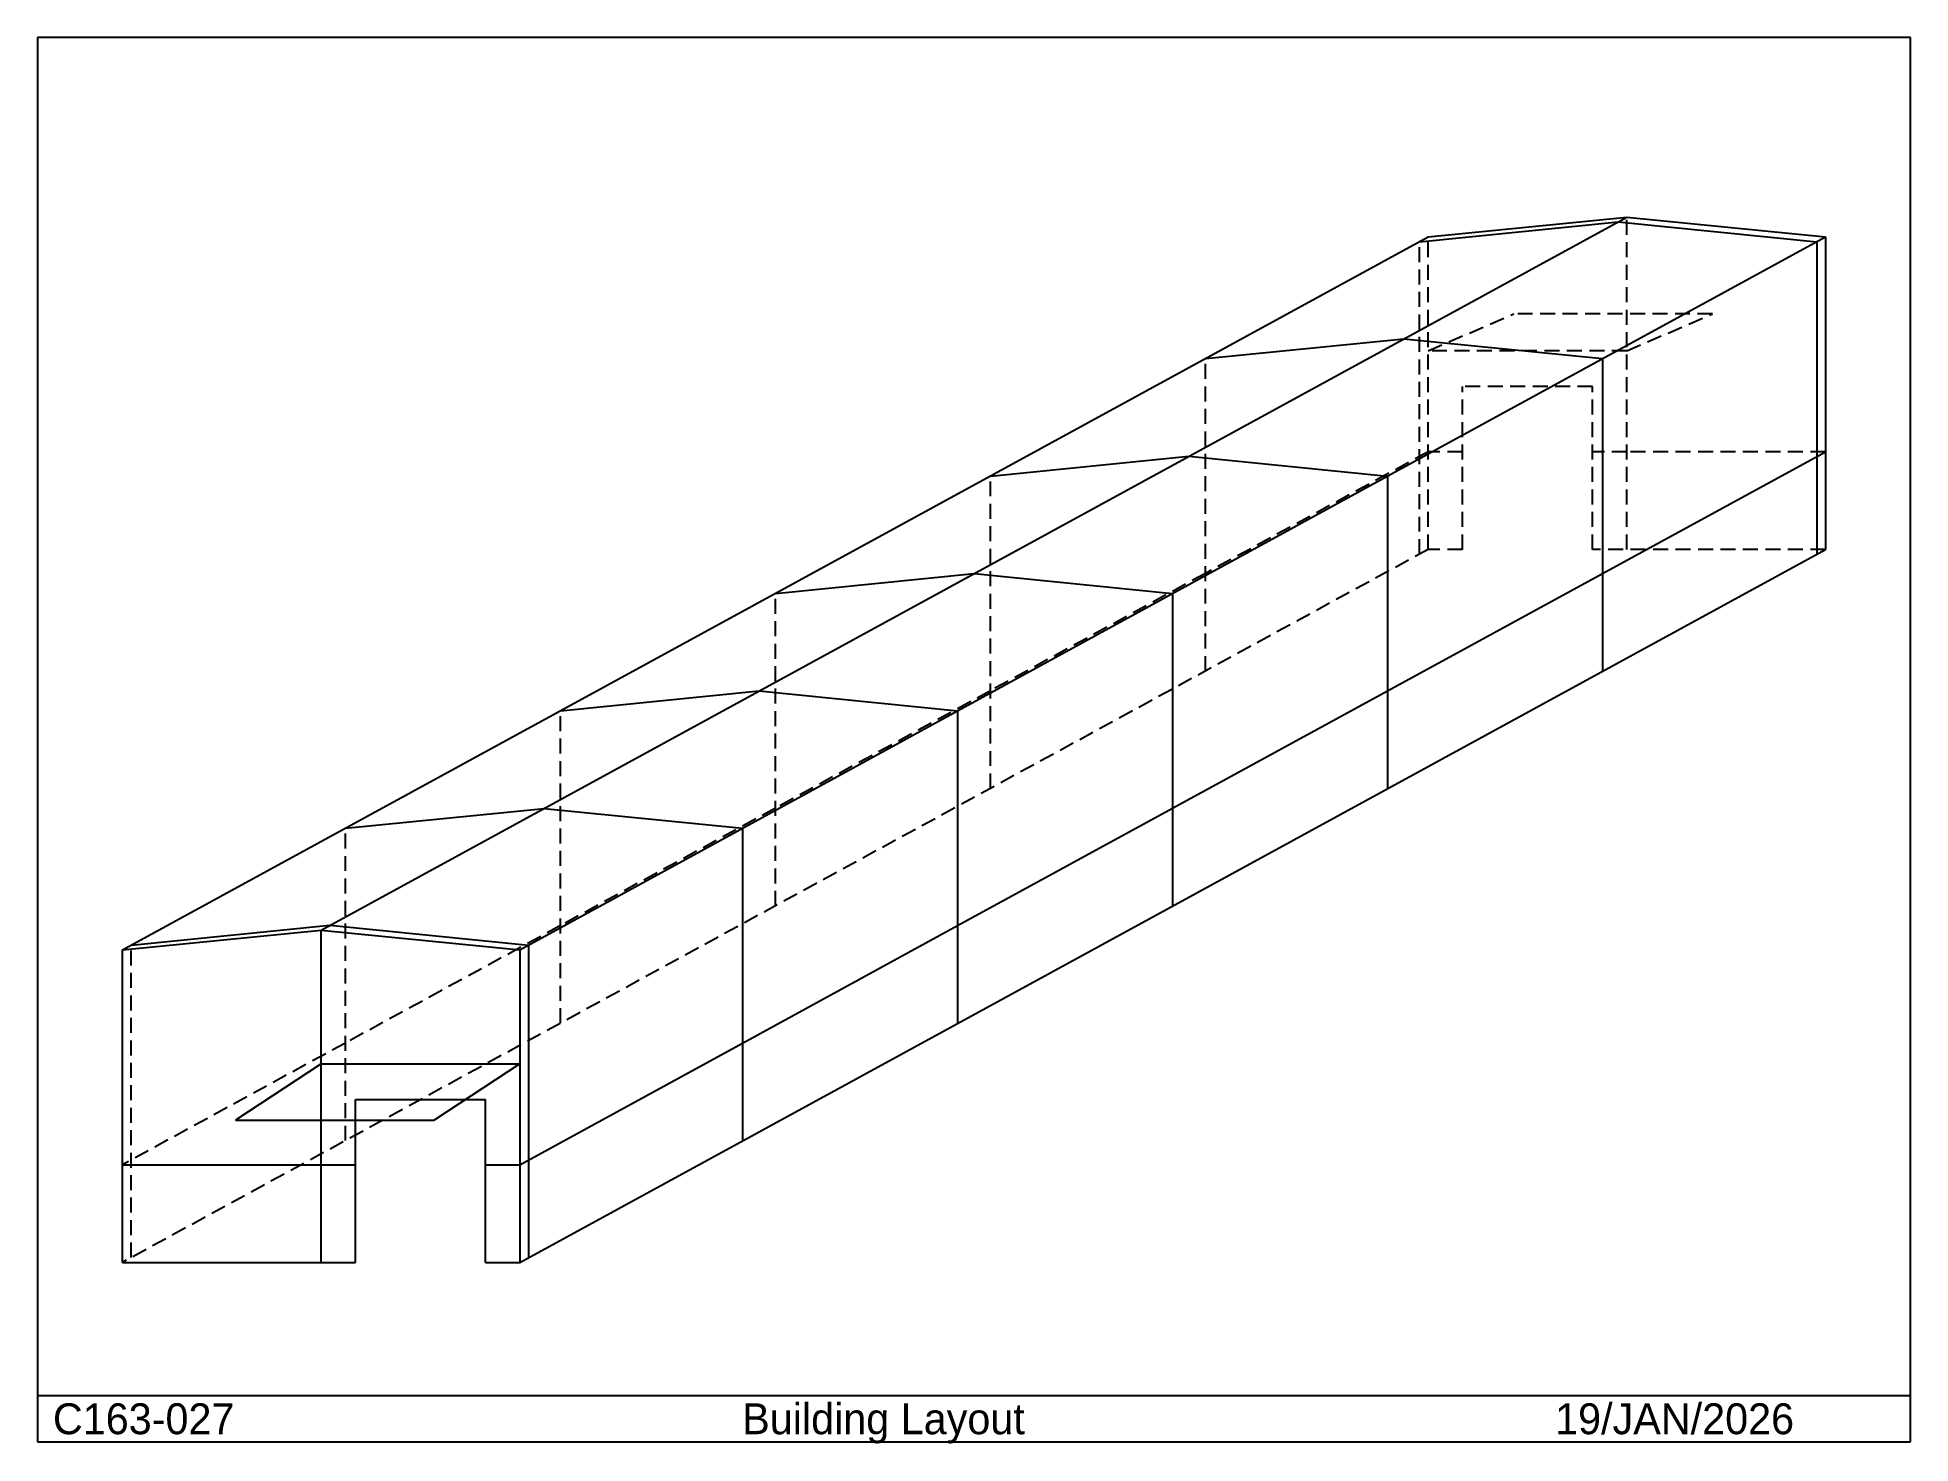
# Model space of a CAD drawing. Extents: x -2615 to 54920, y -5568 to 37633.
import ezdxf

# ---------------------------------------------------------------- set-up
doc = ezdxf.new("R2010")
doc.units = 0
doc.linetypes.add('CONTIN', pattern=[0])
doc.linetypes.add('DASHED', pattern=[690.42, 460.28, -230.14])
doc.layers.get('0').update_dxf_attribs({"linetype": 'CONTIN'})
doc.layers.add('1', color=7, linetype='CONTIN')
doc.layers.add('22', color=7, linetype='DASHED')

msp = doc.modelspace()

# ---------------------------------------------------------------- linework, layer by layer
for p, q in [((54920.469, 37633.234), (-2615.262, 37633.234)), ((-2615.262, 37633.234), (-2615.262, -5518.563)), ((54920.469, -5518.563), (54920.469, 37633.234)), ((-2615.262, -4094.554), (54920.469, -4094.554)), ((-2615.262, -5518.563), (54920.469, -5518.563))]:
    msp.add_line(p, q)
at = {"layer": '1'}
for p, q in [((6100, 10210), (46205.207, 32114.67)), ((39837.898, 31358.67), (45937.898, 31968.67)), ((40105.207, 31504.67), (46205.207, 32114.67)), ((45937.898, 31968.67), (52037.898, 31358.67)), ((46205.207, 32114.67), (52305.207, 31504.67)), ((0, 9600), (40105.207, 31504.67)), ((12200, 9600), (52305.207, 31504.67)), ((52037.898, 31358.67), (52037.898, 21758.67)), ((52305.207, 31504.67), (52305.207, 21904.67)), ((33260.223, 27766.074), (39360.223, 28376.074)), ((39360.223, 28376.074), (45460.223, 27766.074)), ((45460.223, 27766.074), (45460.223, 18166.074)), ((26656.414, 24159.205), (32756.414, 24769.205)), ((32756.414, 24769.205), (38856.414, 24159.205)), ((45460.223, 21166.074), (52305.207, 24904.67)), ((38856.414, 24159.205), (38856.414, 14559.205)), ((12200, 0), (52305.207, 21904.67)), ((20052.604, 20552.336), (26152.604, 21162.336)), ((26152.604, 21162.336), (32252.604, 20552.336)), ((38856.414, 17559.205), (45460.223, 21166.074)), ((32252.604, 20552.336), (32252.604, 10952.335)), ((13448.795, 16945.465), (19548.795, 17555.465)), ((19548.795, 17555.465), (25648.795, 16945.465)), ((32252.604, 13952.335), (38856.414, 17559.205)), ((25648.795, 16945.465), (25648.795, 7345.465)), ((6844.985, 13338.595), (12944.984, 13948.595)), ((12944.984, 13948.595), (19044.984, 13338.595)), ((25648.795, 10345.465), (32252.604, 13952.335)), ((19044.984, 13338.595), (19044.984, 3738.595)), ((0, 9600), (6100, 10210)), ((267.31, 9745.999), (6367.31, 10355.999)), ((6100, 10210), (12200, 9600)), ((6100, 0), (6100, 10210)), ((6367.31, 10355.999), (12467.31, 9745.999)), ((19044.984, 6738.595), (25648.795, 10345.465)), ((0, 0), (0, 9600)), ((12200, 9600), (12200, 0)), ((12467.31, 9745.999), (12467.31, 145.999)), ((12200, 3000), (19044.984, 6738.595)), ((6100, 6100), (3469, 4363)), ((6100, 6100), (12200, 6100)), ((12200, 6100), (9569, 4363)), ((7150, 0), (7150, 5000)), ((7150, 5000), (11150, 5000)), ((11150, 0), (11150, 5000)), ((3469, 4363), (9569, 4363)), ((0, 3000), (6100, 3000)), ((6100, 3000), (7150, 3000)), ((11150, 3000), (12200, 3000)), ((0, 0), (7150, 0)), ((11150, 0), (12200, 0))]:
    msp.add_line(p, q, dxfattribs=at)
at = {"layer": '22'}
for p, q in [((46205.207, 21904.67), (46205.207, 32114.67)), ((39837.898, 21758.67), (39837.898, 31358.67)), ((40105.207, 21904.67), (40105.207, 31504.67)), ((40105.207, 28004.67), (42736.207, 29141.67)), ((48836.207, 29141.67), (42736.207, 29141.67)), ((46205.207, 28004.67), (48836.207, 29141.67)), ((33260.223, 18166.074), (33260.223, 27766.074)), ((46205.207, 28004.67), (40105.207, 28004.67)), ((45155.207, 26904.67), (41155.207, 26904.67)), ((41155.207, 21904.67), (41155.207, 26904.67)), ((45155.207, 21904.67), (45155.207, 26904.67)), ((40105.207, 24904.67), (33260.223, 21166.074)), ((41155.207, 24904.67), (40105.207, 24904.67)), ((46205.207, 24904.67), (45155.207, 24904.67)), ((52305.207, 24904.67), (46205.207, 24904.67)), ((26656.414, 14559.205), (26656.414, 24159.205)), ((40105.207, 21904.67), (-0.002, 0)), ((41155.207, 21904.67), (40105.207, 21904.67)), ((52305.207, 21904.67), (45155.207, 21904.67)), ((33260.223, 21166.074), (26656.412, 17559.205)), ((20052.604, 10952.335), (20052.604, 20552.336)), ((26656.412, 17559.205), (20052.604, 13952.335)), ((13448.795, 7345.465), (13448.795, 16945.465)), ((20052.604, 13952.335), (13448.793, 10345.465)), ((6844.985, 3738.595), (6844.985, 13338.595)), ((13448.793, 10345.465), (6844.983, 6738.595)), ((267.31, 145.999), (267.31, 9745.999)), ((6844.983, 6738.595), (-0.002, 3000))]:
    msp.add_line(p, q, dxfattribs=at)

# ---------------------------------------------------------------- texts
for s, p in [('C163-027', (-2140.592, -5281.229)), ('Building Layout', (19032.557, -5281.229)), ('19/JAN/2026', (44003.062, -5281.229))]:
    msp.add_text(s, height=949.34).set_placement(p)

doc.saveas('drawing.dxf')
